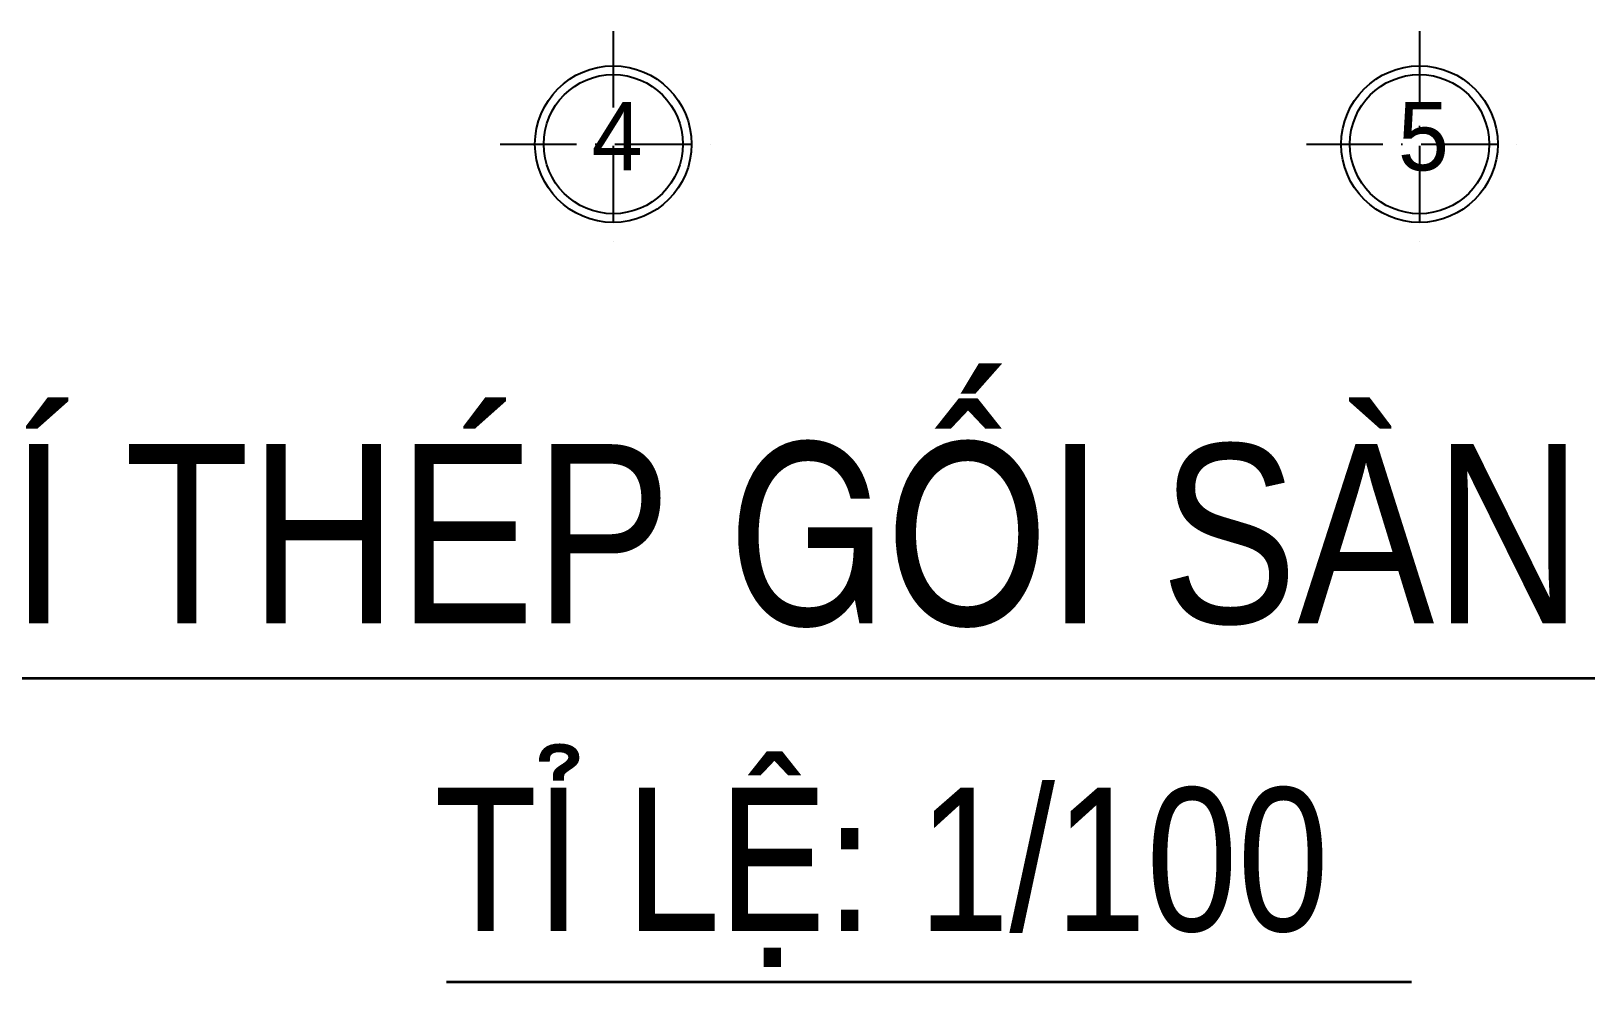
# Model space of a CAD drawing. Header units: millimetres. Extents: x 105195 to 185486, y -51269 to 23444.
# Drawn here: x 118211 to 126890, y -42897 to -37588 of the extents above; entities that cross this region are included whole.
import ezdxf
from ezdxf.enums import TextEntityAlignment as Align

# ---------------------------------------------------------------- set-up
doc = ezdxf.new("R2010")
doc.units = ezdxf.units.MM
doc.header["$LTSCALE"] = 2
doc.header["$MEASUREMENT"] = 0
doc.linetypes.add('ACAD_ISO10W100', pattern=[18, 12, -3, 0, -3])
doc.layers.add('bao bao bao', color=2, linetype='Continuous', lineweight=25)
doc.layers.add('TEXT', color=6, linetype='Continuous', lineweight=15)
for name, color, linetype in [('DOOR-84', 84, 'Continuous'), ('NOI THAT', 42, 'Continuous'), ('VISIONABLE-LINE126', 126, 'Continuous')]:
    doc.layers.add(name, color=color, linetype=linetype)
doc.styles.add('STYLE5', font='VAVON_.TTF')
doc.styles.add('TNRM', font='VHELVCN0.TTF')

# ---------------------------------------------------------------- blocks, each defined once
blk = doc.blocks.new('truc tron')
at = {"layer": 'DOOR-84', "linetype": 'ACAD_ISO10W100', "ltscale": 20}
for p, q in [((0, -710.4), (0, 710.4)), ((710.4, 0), (-710.4, 0))]:
    blk.add_line(p, q, dxfattribs=at)
at = {"layer": 'DOOR-84', "linetype": 'Continuous'}
blk.add_circle((0, 0), 491.8, dxfattribs=at)
at = {"layer": 'NOI THAT', "linetype": 'Continuous'}
blk.add_circle((0, 0), 437.2, dxfattribs=at)

msp = doc.modelspace()

# ---------------------------------------------------------------- linework, layer by layer
at = {"layer": 'bao bao bao', "color": 6, "lineweight": 35}
for p, q in [((112653, -41201.5), (131303.2, -41201.5)), ((120530.1, -42896.7), (125915.5, -42896.7))]:
    msp.add_line(p, q, dxfattribs=at)

# ---------------------------------------------------------------- block references
at = {"layer": 'VISIONABLE-LINE126', "linetype": 'Continuous', "xscale": 0.8886240000138059, "yscale": 0.8886240000138059, "zscale": 0.8886240000138059, "rotation": 180}
for p in [(121460.8, -38219), (125960.8, -38219)]:
    msp.add_blockref('truc tron', p, dxfattribs=at)

# ---------------------------------------------------------------- texts
at = {"layer": 'TEXT', "linetype": 'Continuous', "style": 'STYLE5'}
for s, p in [('4', (121482.6, -38365.6)), ('5', (125982.6, -38365.6))]:
    msp.add_text(s, height=382.5, dxfattribs=at).set_placement(p, align=Align.CENTER)
at = {"layer": 'TEXT', "style": 'TNRM'}
for s, height, p in [('MB BOÁ TRÍ THEÙP GOÁI SAØN LAÀU 1', 1000, (112562.9, -40894)), ('TÆ LEÄ: 1/100', 800, (120469.5, -42612.6))]:
    msp.add_text(s, height=height, dxfattribs=at).set_placement(p)

doc.saveas('drawing.dxf')
